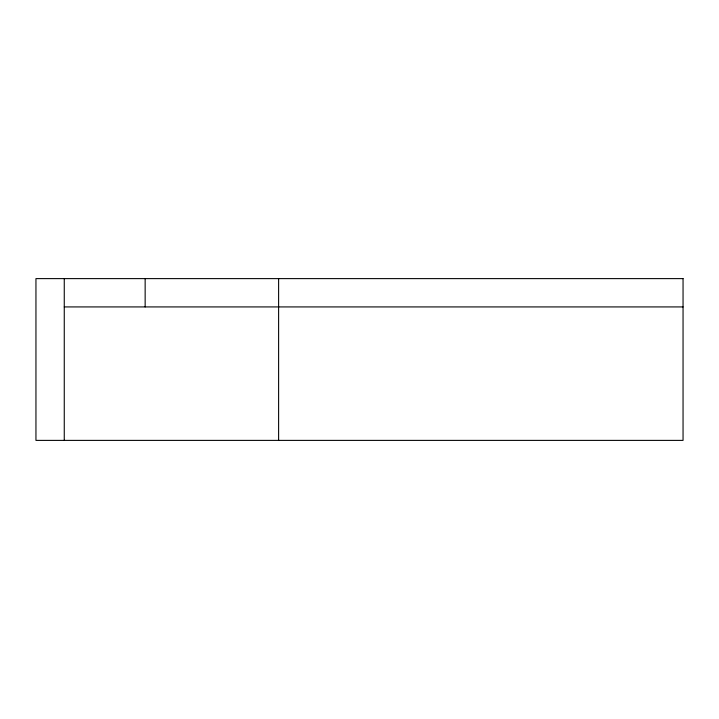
<?xml version="1.0" encoding="UTF-8"?>
<svg xmlns="http://www.w3.org/2000/svg" width="719" height="719" viewBox="0 0 719 719"><rect width="100%" height="100%" fill="white"/><g stroke="black" fill="none" stroke-linecap="round" stroke-linejoin="round"><path stroke-width="1.08" d="M64.261 306.923L683.05 306.923M278.613 278.613L278.613 440.388M145.148 278.613L145.148 306.923M64.261 278.613L64.261 440.388M683.05 278.613L35.95 278.613L35.95 440.388L683.05 440.388L683.05 278.613"/></g></svg>
